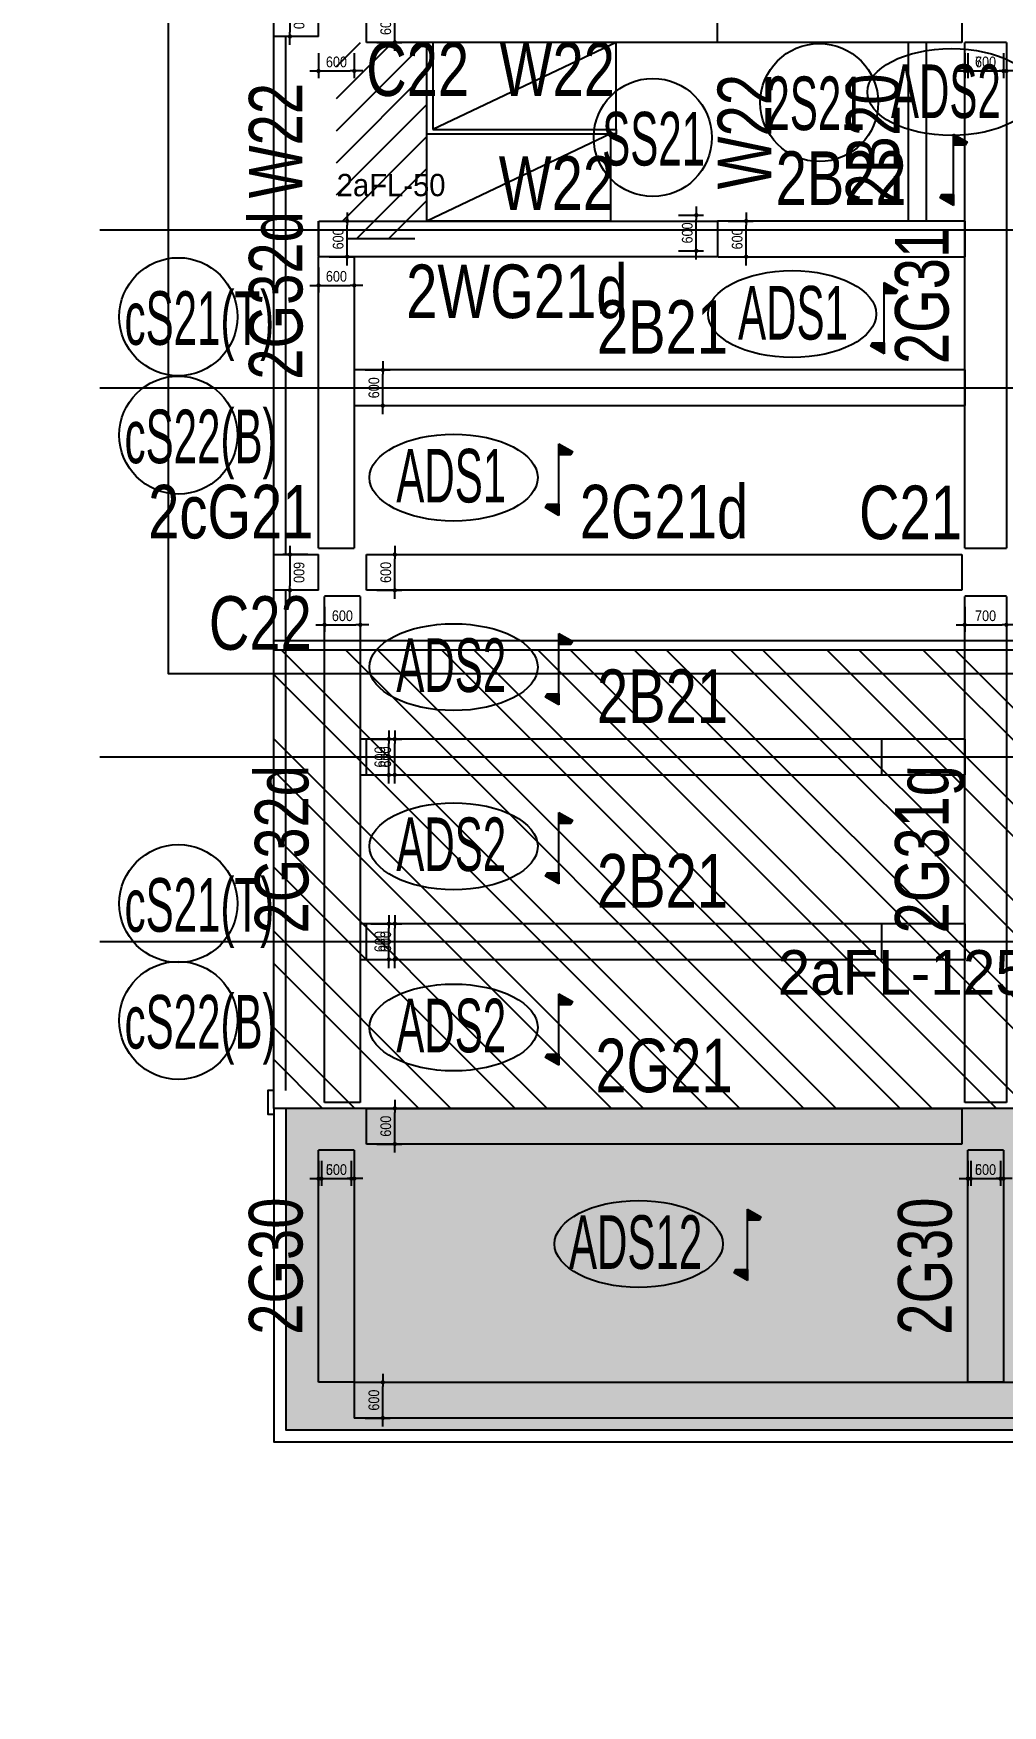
# Model space of a CAD drawing. Header units: millimetres. Extents: x -91198 to 200029, y -144 to 153500.
# Drawn here: x 140366 to 156639, y 24177 to 52255 of the extents above; entities that cross this region are included whole.
import ezdxf
from ezdxf.enums import TextEntityAlignment as Align

# ---------------------------------------------------------------- set-up
doc = ezdxf.new("R2010")
doc.units = ezdxf.units.MM
doc.linetypes.add('HID', pattern=[2.3, 1.5, -0.8])
doc.layers.get('Defpoints').update_dxf_attribs({"color": 159})
for name, color, linetype in [('^DECK', 130, 'Continuous'), ('A-CEN', 1, 'Continuous'), ('A-HAT', 251, 'Continuous'), ('A-OPEN', 1, 'Continuous'), ('BEAM-TEXT', 4, 'Continuous'), ('COLUMN-TEXT', 2, 'Continuous'), ('DECK-PL', 4, 'Continuous'), ('DECK-SLAB', 4, 'Continuous'), ('GIRDER-TEXT', 7, 'Continuous'), ('TXT-SLAB', 6, 'Continuous'), ('WALL-TEXT', 6, 'Continuous'), ('레벨', 40, 'Continuous'), ('보(beam)', 4, 'HID'), ('보(girder)', 7, 'HID'), ('슬래브라인', 7, 'Continuous')]:
    doc.layers.add(name, color=color, linetype=linetype)
doc.layers.add('NOPLOT', color=191, linetype='Continuous', plot=False)
doc.styles.add('Gdim', font='', dxfattribs={"width": 0.9})
doc.styles.add('Gtx', font='')
doc.styles.get('Gdim').set_extended_font_data('Dotum')
doc.styles.get('Gtx').set_extended_font_data('Dotum')
doc.dimstyles.new('Gdim200', dxfattribs={"dimscale": 200, "dimtxt": 3, "dimasz": 1.2, "dimexe": 2, "dimexo": 3, "dimgap": 1, "dimtad": 1, "dimdsep": 46, "dimlunit": 6, "dimtxsty": 'Gdim', "dimblk1": '_CIDOT', "dimblk2": '_CIDOT', "dimsah": 1, "dimcen": 2.5, "dimdle": 2, "dimclrd": 1, "dimclre": 1, "dimclrt": 3, "dimazin": 2, "dimtfac": 1, "dimtix": 1, "dimtmove": 2, "dimatfit": 3, "dimldrblk": '_CIDOT', "dimfxl": 2, "dimtolj": 1, "dimtzin": 0, "dimarcsym": 0})
doc.dimstyles.new('Gdim300', dxfattribs={"dimscale": 300, "dimtxt": 3, "dimasz": 6, "dimexe": 1.5, "dimexo": 2, "dimgap": 1, "dimtad": 1, "dimdec": 0, "dimzin": 0, "dimdsep": 46, "dimlunit": 6, "dimtxsty": 'Gtx', "dimblk": 'DOTSMALL', "dimblk1": 'DOTSMALL', "dimblk2": 'DOTSMALL', "dimcen": 1.5, "dimdle": 1.5, "dimclrd": 1, "dimclre": 1, "dimclrt": 256, "dimazin": 0, "dimtfac": 1, "dimtdec": 0, "dimtix": 1, "dimtmove": 2, "dimatfit": 3, "dimldrblk": 'DOTSMALL', "dimfxl": 1, "dimtolj": 1, "dimtzin": 0, "dimlwd": -1, "dimlwe": -1, "dimarcsym": 0})

# ---------------------------------------------------------------- blocks, each defined once
blk = doc.blocks.new('_CIDOT')
at = {"color": 0, "linetype": 'ByBlock'}
blk.add_line((2, 0), (-1, 0), dxfattribs=at)
at = {"color": 0, "linetype": 'ByBlock', "const_width": 0.5}
blk.add_lwpolyline([(-0.25, 0, 1), (0.25, 0, 1)], format="xyb", close=True, dxfattribs=at)
blk = doc.blocks.new('*D1536')
at = {"layer": 'Defpoints', "color": 155, "lineweight": -2, "transparency": 16777216}
for p, q in [((-1725, 750), (-1305, 750)), ((-1725, 700), (-1305, 700)), ((-1425, 122), (-1425, 678)), ((-1425, 172), (-1425, 628)), ((-1725, 100), (-1305, 100)), ((-1725, 50), (-1305, 50))]:
    blk.add_line(p, q, dxfattribs=at)
at = {"layer": 'Defpoints', "color": 0, "transparency": 16777216}
for p in [(-1905, 750), (-1905, 700), (-1425, 750), (-1425, 700), (-1905, 100), (-1905, 50)]:
    blk.add_point(p, dxfattribs=at)
at = {"layer": 'Defpoints', "color": 155, "lineweight": -2, "transparency": 16777216, "xscale": 71.99999999999994, "yscale": 71.99999999999994, "zscale": 71.99999999999994}
for p, rotation in [((-1425, 750), 90), ((-1425, 700), 90), ((-1425, 100), 270), ((-1425, 50), 270)]:
    blk.add_blockref('_CIDOT', p, dxfattribs=dict(at, rotation=rotation))
at = {"layer": 'Defpoints', "color": 3, "transparency": 16777216, "insert": (-1576, 400), "char_height": 180, "attachment_point": 5, "rotation": 90, "style": 'Gdim'}
for s in ['\\A1;{\\C155;600}', '\\A1;{\\C155;700}']:
    blk.add_mtext(s, dxfattribs=at)
blk = doc.blocks.new('*D1538')
at = {"layer": 'Defpoints', "color": 155, "lineweight": -2, "transparency": 16777216}
for p, q in [((-1725, 700), (-1305, 700)), ((-1425, 172), (-1425, 628)), ((1875, 700), (2295, 700)), ((2175, 172), (2175, 628)), ((-1725, 100), (-1305, 100)), ((1875, 100), (2295, 100))]:
    blk.add_line(p, q, dxfattribs=at)
at = {"layer": 'Defpoints', "color": 0, "transparency": 16777216}
for p in [(-1905, 700), (-1425, 700), (1695, 700), (2175, 700), (-1905, 100), (1695, 100)]:
    blk.add_point(p, dxfattribs=at)
at = {"layer": 'Defpoints', "color": 155, "lineweight": -2, "transparency": 16777216, "xscale": 71.99999999999994, "yscale": 71.99999999999994, "zscale": 71.99999999999994}
for p, rotation in [((-1425, 700), 90), ((2175, 700), 90), ((-1425, 100), 270), ((2175, 100), 270)]:
    blk.add_blockref('_CIDOT', p, dxfattribs=dict(at, rotation=rotation))
at = {"layer": 'Defpoints', "color": 3, "transparency": 16777216, "char_height": 180, "attachment_point": 5, "rotation": 90, "style": 'Gdim'}
for insert in [(-1576, 400), (2024, 400)]:
    blk.add_mtext('\\A1;{\\C155;600}', dxfattribs=dict(at, insert=insert))
blk = doc.blocks.new('*D1511')
at = {"layer": 'Defpoints', "color": 155, "lineweight": -2, "transparency": 16777216}
for p, q in [((-1725, 700), (-1305, 700)), ((-1425, 172), (-1425, 628)), ((-1725, 100), (-1305, 100))]:
    blk.add_line(p, q, dxfattribs=at)
at = {"layer": 'Defpoints', "color": 0, "transparency": 16777216}
for p in [(-1905, 700), (-1425, 700), (-1905, 100)]:
    blk.add_point(p, dxfattribs=at)
at = {"layer": 'Defpoints', "color": 155, "lineweight": -2, "transparency": 16777216, "xscale": 71.99999999999994, "yscale": 71.99999999999994, "zscale": 71.99999999999994}
for p, rotation in [((-1425, 700), 90), ((-1425, 100), 270)]:
    blk.add_blockref('_CIDOT', p, dxfattribs=dict(at, rotation=rotation))
at = {"layer": 'Defpoints', "color": 3, "transparency": 16777216, "insert": (-1576, 400), "char_height": 180, "attachment_point": 5, "rotation": 90, "style": 'Gdim'}
blk.add_mtext('\\A1;{\\C155;600}', dxfattribs=at)
blk = doc.blocks.new('*D1562')
at = {"layer": 'Defpoints', "color": 155, "lineweight": -2, "transparency": 16777216}
for p, q in [((-1725, 700), (-1305, 700)), ((-1425, 172), (-1425, 628)), ((-888, 600), (-468, 600)), ((-588, 72), (-588, 528)), ((-1725, 100), (-1305, 100)), ((-888, 0), (-468, 0))]:
    blk.add_line(p, q, dxfattribs=at)
at = {"layer": 'Defpoints', "color": 0, "transparency": 16777216}
for p in [(-1905, 700), (-1425, 700), (-1068, 600), (-588, 600), (-1905, 100), (-1068, 0)]:
    blk.add_point(p, dxfattribs=at)
at = {"layer": 'Defpoints', "color": 155, "lineweight": -2, "transparency": 16777216, "xscale": 71.99999999999994, "yscale": 71.99999999999994, "zscale": 71.99999999999994}
for p, rotation in [((-1425, 700), 90), ((-588, 600), 90), ((-1425, 100), 270), ((-588, 0), 270)]:
    blk.add_blockref('_CIDOT', p, dxfattribs=dict(at, rotation=rotation))
at = {"layer": 'Defpoints', "color": 3, "transparency": 16777216, "char_height": 180, "attachment_point": 5, "rotation": 90, "style": 'Gdim'}
for insert in [(-1576, 400), (-738, 300)]:
    blk.add_mtext('\\A1;{\\C155;600}', dxfattribs=dict(at, insert=insert))
blk = doc.blocks.new('*D1563')
at = {"layer": 'Defpoints', "color": 155, "lineweight": -2, "transparency": 16777216}
for p, q in [((-988, 600), (-568, 600)), ((-688, 72), (-688, 528)), ((-988, 0), (-568, 0))]:
    blk.add_line(p, q, dxfattribs=at)
at = {"layer": 'Defpoints', "color": 0, "transparency": 16777216}
for p in [(-1168, 600), (-688, 600), (-1168, 0)]:
    blk.add_point(p, dxfattribs=at)
at = {"layer": 'Defpoints', "color": 155, "lineweight": -2, "transparency": 16777216, "xscale": 71.99999999999994, "yscale": 71.99999999999994, "zscale": 71.99999999999994}
for p, rotation in [((-688, 600), 90), ((-688, 0), 270)]:
    blk.add_blockref('_CIDOT', p, dxfattribs=dict(at, rotation=rotation))
at = {"layer": 'Defpoints', "color": 3, "transparency": 16777216, "insert": (-838, 300), "char_height": 180, "attachment_point": 5, "rotation": 90, "style": 'Gdim'}
blk.add_mtext('\\A1;{\\C155;600}', dxfattribs=at)
blk = doc.blocks.new('*D1571')
at = {"layer": 'Defpoints', "color": 155, "lineweight": -2, "transparency": 16777216}
for p, q in [((-1725, 700), (-1305, 700)), ((-1425, 172), (-1425, 628)), ((-1725, 100), (-1305, 100))]:
    blk.add_line(p, q, dxfattribs=at)
at = {"layer": 'Defpoints', "color": 0, "transparency": 16777216}
for p in [(-1905, 700), (-1425, 700), (-1905, 100)]:
    blk.add_point(p, dxfattribs=at)
at = {"layer": 'Defpoints', "color": 155, "lineweight": -2, "transparency": 16777216, "xscale": 71.99999999999994, "yscale": 71.99999999999994, "zscale": 71.99999999999994}
for p, rotation in [((-1425, 700), 90), ((-1425, 100), 270)]:
    blk.add_blockref('_CIDOT', p, dxfattribs=dict(at, rotation=rotation))
at = {"layer": 'Defpoints', "color": 3, "transparency": 16777216, "insert": (-1576, 400), "char_height": 180, "attachment_point": 5, "rotation": 90, "style": 'Gdim'}
blk.add_mtext('\\A1;{\\C155;600}', dxfattribs=at)
blk = doc.blocks.new('*D1535')
at = {"layer": 'Defpoints', "color": 155, "lineweight": -2, "transparency": 16777216}
for p, q in [((-1725, 700), (-1305, 700)), ((-1425, 172), (-1425, 628)), ((-1725, 100), (-1305, 100))]:
    blk.add_line(p, q, dxfattribs=at)
at = {"layer": 'Defpoints', "color": 0, "transparency": 16777216}
for p in [(-1905, 700), (-1425, 700), (-1905, 100)]:
    blk.add_point(p, dxfattribs=at)
at = {"layer": 'Defpoints', "color": 155, "lineweight": -2, "transparency": 16777216, "xscale": 71.99999999999994, "yscale": 71.99999999999994, "zscale": 71.99999999999994}
for p, rotation in [((-1425, 700), 90), ((-1425, 100), 270)]:
    blk.add_blockref('_CIDOT', p, dxfattribs=dict(at, rotation=rotation))
at = {"layer": 'Defpoints', "color": 3, "transparency": 16777216, "insert": (-1576, 400), "char_height": 180, "attachment_point": 5, "rotation": 90, "style": 'Gdim'}
blk.add_mtext('\\A1;{\\C155;600}', dxfattribs=at)
blk = doc.blocks.new('*D1581')
at = {"layer": 'Defpoints', "color": 155, "lineweight": -2, "transparency": 16777216}
for p, q in [((-1725, 750), (-1305, 750)), ((-1425, 122), (-1425, 678)), ((-1725, 50), (-1305, 50))]:
    blk.add_line(p, q, dxfattribs=at)
at = {"layer": 'Defpoints', "color": 0, "transparency": 16777216}
for p in [(-1905, 750), (-1425, 750), (-1905, 50)]:
    blk.add_point(p, dxfattribs=at)
at = {"layer": 'Defpoints', "color": 155, "lineweight": -2, "transparency": 16777216, "xscale": 71.99999999999994, "yscale": 71.99999999999994, "zscale": 71.99999999999994}
for p, rotation in [((-1425, 750), 90), ((-1425, 50), 270)]:
    blk.add_blockref('_CIDOT', p, dxfattribs=dict(at, rotation=rotation))
at = {"layer": 'Defpoints', "color": 3, "transparency": 16777216, "insert": (-1576, 400), "char_height": 180, "attachment_point": 5, "rotation": 90, "style": 'Gdim'}
blk.add_mtext('\\A1;{\\C155;700}', dxfattribs=at)
blk = doc.blocks.new('*D1528')
at = {"layer": 'Defpoints', "color": 155, "lineweight": -2, "transparency": 16777216}
for p, q in [((-1725, 700), (-1305, 700)), ((-1725, 650), (-1305, 650)), ((-1425, 172), (-1425, 628)), ((-1425, 222), (-1425, 578)), ((-1725, 150), (-1305, 150)), ((-1725, 100), (-1305, 100))]:
    blk.add_line(p, q, dxfattribs=at)
at = {"layer": 'Defpoints', "color": 0, "transparency": 16777216}
for p in [(-1905, 700), (-1905, 650), (-1425, 700), (-1425, 650), (-1905, 150), (-1905, 100)]:
    blk.add_point(p, dxfattribs=at)
at = {"layer": 'Defpoints', "color": 155, "lineweight": -2, "transparency": 16777216, "xscale": 71.99999999999994, "yscale": 71.99999999999994, "zscale": 71.99999999999994}
for p, rotation in [((-1425, 700), 90), ((-1425, 650), 90), ((-1425, 150), 270), ((-1425, 100), 270)]:
    blk.add_blockref('_CIDOT', p, dxfattribs=dict(at, rotation=rotation))
at = {"layer": 'Defpoints', "color": 3, "transparency": 16777216, "insert": (-1576, 400), "char_height": 180, "attachment_point": 5, "rotation": 90, "style": 'Gdim'}
for s in ['\\A1;{\\C155;500}', '\\A1;{\\C155;600}']:
    blk.add_mtext(s, dxfattribs=at)
blk = doc.blocks.new('*D1585')
at = {"layer": 'Defpoints', "color": 155, "lineweight": -2, "transparency": 16777216}
for p, q in [((-1725, 700), (-1305, 700)), ((-1425, 172), (-1425, 628)), ((-1725, 100), (-1305, 100))]:
    blk.add_line(p, q, dxfattribs=at)
at = {"layer": 'Defpoints', "color": 0, "transparency": 16777216}
for p in [(-1905, 700), (-1425, 700), (-1905, 100)]:
    blk.add_point(p, dxfattribs=at)
at = {"layer": 'Defpoints', "color": 155, "lineweight": -2, "transparency": 16777216, "xscale": 71.99999999999994, "yscale": 71.99999999999994, "zscale": 71.99999999999994}
for p, rotation in [((-1425, 700), 90), ((-1425, 100), 270)]:
    blk.add_blockref('_CIDOT', p, dxfattribs=dict(at, rotation=rotation))
at = {"layer": 'Defpoints', "color": 3, "transparency": 16777216, "insert": (-1576, 400), "char_height": 180, "attachment_point": 5, "rotation": 90, "style": 'Gdim'}
blk.add_mtext('\\A1;{\\C155;600}', dxfattribs=at)
blk = doc.blocks.new('*D1399')
at = {"layer": 'Defpoints', "color": 155, "lineweight": -2, "transparency": 16777216}
for p, q in [((-988, 600), (-568, 600)), ((-888, 600), (-468, 600)), ((-688, 72), (-688, 528)), ((-588, 72), (-588, 528)), ((-988, 0), (-568, 0)), ((-888, 0), (-468, 0))]:
    blk.add_line(p, q, dxfattribs=at)
at = {"layer": 'Defpoints', "color": 0, "transparency": 16777216}
for p in [(-1168, 600), (-1068, 600), (-688, 600), (-588, 600), (-1168, 0), (-1068, 0)]:
    blk.add_point(p, dxfattribs=at)
at = {"layer": 'Defpoints', "color": 155, "lineweight": -2, "transparency": 16777216, "xscale": 71.99999999999994, "yscale": 71.99999999999994, "zscale": 71.99999999999994}
for p, rotation in [((-688, 600), 90), ((-588, 600), 90), ((-688, 0), 270), ((-588, 0), 270)]:
    blk.add_blockref('_CIDOT', p, dxfattribs=dict(at, rotation=rotation))
at = {"layer": 'Defpoints', "color": 3, "transparency": 16777216, "char_height": 180, "attachment_point": 5, "rotation": 90, "style": 'Gdim'}
for insert in [(-838, 300), (-738, 300)]:
    blk.add_mtext('\\A1;{\\C155;600}', dxfattribs=dict(at, insert=insert))
blk = doc.blocks.new('*D1595')
at = {"layer": 'Defpoints', "color": 155, "lineweight": -2, "transparency": 16777216}
for p, q in [((-988, 600), (-568, 600)), ((-688, 72), (-688, 528)), ((-988, 0), (-568, 0))]:
    blk.add_line(p, q, dxfattribs=at)
at = {"layer": 'Defpoints', "color": 0, "transparency": 16777216}
for p in [(-1168, 600), (-688, 600), (-1168, 0)]:
    blk.add_point(p, dxfattribs=at)
at = {"layer": 'Defpoints', "color": 155, "lineweight": -2, "transparency": 16777216, "xscale": 71.99999999999994, "yscale": 71.99999999999994, "zscale": 71.99999999999994}
for p, rotation in [((-688, 600), 90), ((-688, 0), 270)]:
    blk.add_blockref('_CIDOT', p, dxfattribs=dict(at, rotation=rotation))
at = {"layer": 'Defpoints', "color": 3, "transparency": 16777216, "insert": (-838, 300), "char_height": 180, "attachment_point": 5, "rotation": 90, "style": 'Gdim'}
blk.add_mtext('\\A1;{\\C155;600}', dxfattribs=at)
blk = doc.blocks.new('*D1603')
at = {"layer": 'Defpoints', "color": 155, "lineweight": -2, "transparency": 16777216}
for p, q in [((-2325, 700), (-1905, 700)), ((-2025, 172), (-2025, 628)), ((-2325, 100), (-1905, 100))]:
    blk.add_line(p, q, dxfattribs=at)
at = {"layer": 'Defpoints', "color": 0, "transparency": 16777216}
for p in [(-2505, 700), (-2025, 700), (-2505, 100)]:
    blk.add_point(p, dxfattribs=at)
at = {"layer": 'Defpoints', "color": 155, "lineweight": -2, "transparency": 16777216, "xscale": 71.99999999999994, "yscale": 71.99999999999994, "zscale": 71.99999999999994}
for p, rotation in [((-2025, 700), 90), ((-2025, 100), 270)]:
    blk.add_blockref('_CIDOT', p, dxfattribs=dict(at, rotation=rotation))
at = {"layer": 'Defpoints', "color": 3, "transparency": 16777216, "insert": (-2176, 400), "char_height": 180, "attachment_point": 5, "rotation": 90, "style": 'Gdim'}
blk.add_mtext('\\A1;{\\C155;600}', dxfattribs=at)
blk = doc.blocks.new('A$C58C40D4B')
at = {"layer": 'DECK-PL'}
for points in [[(-600, 2), (-471, -223), (-415, -192), (-415, 2)], [(600, 2), (471, 228), (415, 196), (415, 2)]]:
    blk.add_hatch(color=256, dxfattribs=at).paths.add_polyline_path(points)
blk.add_line((-600, 2), (600, 2), dxfattribs=at)
for points in [[(-600, 2), (-471, -223), (-415, -192), (-415, 2), (-415, 2), (-471, 2), (-600, 2)], [(600, 2), (471, 228), (415, 196), (415, 2), (415, 2), (471, 2), (600, 2)]]:
    blk.add_lwpolyline(points, dxfattribs=at)
blk = doc.blocks.new('*D1614')
at = {"layer": 'Defpoints', "color": 155, "lineweight": -2, "transparency": 16777216}
for p, q in [((171734, 107105), (172154, 107105)), ((172034, 107177), (172034, 107249)), ((172034, 106705), (172034, 107105)), ((171734, 106705), (172154, 106705)), ((172034, 106633), (172034, 106561)), ((-1725, 750), (-1305, 750)), ((-1425, 122), (-1425, 678)), ((-1725, 50), (-1305, 50))]:
    blk.add_line(p, q, dxfattribs=at)
at = {"layer": 'Defpoints', "color": 0, "transparency": 16777216}
for p in [(171554, 107105), (172034, 107105), (171554, 106705), (-1905, 750), (-1425, 750), (-1905, 50)]:
    blk.add_point(p, dxfattribs=at)
at = {"layer": 'Defpoints', "color": 155, "lineweight": -2, "transparency": 16777216, "xscale": 71.99999999999994, "yscale": 71.99999999999994, "zscale": 71.99999999999994}
for p, rotation in [((172034, 107105), 270), ((172034, 106705), 90), ((-1425, 750), 90), ((-1425, 50), 270)]:
    blk.add_blockref('_CIDOT', p, dxfattribs=dict(at, rotation=rotation))
at = {"layer": 'Defpoints', "color": 3, "transparency": 16777216, "char_height": 180, "attachment_point": 5, "rotation": 90, "style": 'Gdim'}
for s, insert in [('\\A1;{\\C155;400}', (171883, 106905)), ('\\A1;{\\C155;700}', (-1576, 400))]:
    blk.add_mtext(s, dxfattribs=dict(at, insert=insert))
blk = doc.blocks.new('*D1616')
at = {"layer": 'Defpoints', "color": 155, "lineweight": -2, "transparency": 16777216}
for p, q in [((171834, 104105), (172254, 104105)), ((172134, 103577), (172134, 104033)), ((171834, 103505), (172254, 103505)), ((-1725, 700), (-1305, 700)), ((-1425, 172), (-1425, 628)), ((-1725, 100), (-1305, 100))]:
    blk.add_line(p, q, dxfattribs=at)
at = {"layer": 'Defpoints', "color": 0, "transparency": 16777216}
for p in [(171654, 104105), (172134, 104105), (171654, 103505), (-1905, 700), (-1425, 700), (-1905, 100)]:
    blk.add_point(p, dxfattribs=at)
at = {"layer": 'Defpoints', "color": 155, "lineweight": -2, "transparency": 16777216, "xscale": 71.99999999999994, "yscale": 71.99999999999994, "zscale": 71.99999999999994}
for p, rotation in [((172134, 104105), 90), ((172134, 103505), 270), ((-1425, 700), 90), ((-1425, 100), 270)]:
    blk.add_blockref('_CIDOT', p, dxfattribs=dict(at, rotation=rotation))
at = {"layer": 'Defpoints', "color": 3, "transparency": 16777216, "char_height": 180, "attachment_point": 5, "rotation": 90, "style": 'Gdim'}
for insert in [(171983, 103805), (-1576, 400)]:
    blk.add_mtext('\\A1;{\\C155;600}', dxfattribs=dict(at, insert=insert))
blk = doc.blocks.new('_DotSmall')
at = {"color": 0, "linetype": 'ByBlock', "const_width": 0.5}
blk.add_lwpolyline([(-0.0625, 0, 1), (0.0625, 0, 1)], format="xyb", close=True, dxfattribs=at)
blk = doc.blocks.new('*D1624')
at = {"layer": 'Defpoints', "color": 155, "lineweight": -2, "transparency": 16777216}
for p, q in [((-388, 572), (-388, 644)), ((-688, 500), (-268, 500)), ((-388, 100), (-388, 500)), ((-688, 100), (-268, 100)), ((-388, 28), (-388, -44))]:
    blk.add_line(p, q, dxfattribs=at)
at = {"layer": 'Defpoints', "color": 0, "linetype": 'ByBlock', "transparency": 16777216}
for p in [(198975, 66455, 0), (198975, 66255), (199804, 66255)]:
    blk.add_point(p, dxfattribs=at)
at = {"layer": 'Defpoints', "color": 0, "transparency": 16777216}
for p in [(-868, 500), (-388, 500), (-868, 100)]:
    blk.add_point(p, dxfattribs=at)
at = {"layer": 'NOPLOT', "color": 1, "linetype": 'ByBlock', "transparency": 16777216}
for p, q in [((199804, 66455), (199804, 67175)), ((199215, 66455), (199984, 66455)), ((199804, 66455), (199804, 66255)), ((199215, 66255), (199984, 66255)), ((199804, 66255), (199804, 65535))]:
    blk.add_line(p, q, dxfattribs=at)
at = {"layer": 'Defpoints', "color": 155, "lineweight": -2, "transparency": 16777216, "xscale": 71.99999999999994, "yscale": 71.99999999999994, "zscale": 71.99999999999994}
for p, rotation in [((-388, 500), 270), ((-388, 100), 90)]:
    blk.add_blockref('_CIDOT', p, dxfattribs=dict(at, rotation=rotation))
at = {"layer": 'NOPLOT', "color": 1, "linetype": 'ByBlock', "transparency": 16777216, "xscale": 720, "yscale": 720, "zscale": 720}
for p, rotation in [((199804, 66455), 270), ((199804, 66255), 90)]:
    blk.add_blockref('_DotSmall', p, dxfattribs=dict(at, rotation=rotation))
at = {"layer": 'Defpoints', "color": 3, "transparency": 16777216, "insert": (-538, 300), "char_height": 180, "attachment_point": 5, "rotation": 90, "style": 'Gdim'}
blk.add_mtext('\\A1;{\\C155;400}', dxfattribs=at)
at = {"layer": 'NOPLOT', "linetype": 'ByBlock', "lineweight": -2, "transparency": 16777216, "insert": (199504, 66355), "char_height": 360, "attachment_point": 5, "rotation": 90, "style": 'Gtx'}
blk.add_mtext('\\A1;200', dxfattribs=at)
blk = doc.blocks.new('*U1284')
at = {"layer": 'Defpoints'}
for p, q in [((-1905.451, 750), (-1905.451, 50)), ((6594.549, 750), (6594.549, 50))]:
    blk.add_line(p, q, dxfattribs=at)
at = {"layer": '보(girder)'}
for p, q in [((-1905.451, 750), (6594.549, 750)), ((6594.549, 50), (-1905.451, 50))]:
    blk.add_line(p, q, dxfattribs=at)
at = {"layer": 'Defpoints'}
dim = blk.add_linear_dim(base=(-1425.451, 750), p1=(-1905.451, 50), p2=(-1905.451, 750), angle=90, text='{\\C155;<>}', dimstyle='Gdim200', override={"dimscale": 60, "dimzin": 8, "dimclrd": 155, "dimclre": 155}, dxfattribs=at)
dim.commit()
dim.dimension.update_dxf_attribs({"geometry": '*D1536', "text_midpoint": (-1575.573, 400)})
blk = doc.blocks.new('*U1286')
at = {"layer": 'Defpoints'}
for p, q in [((1694.55, 700), (1694.55, 100)), ((6594.549, 700), (6594.549, 100))]:
    blk.add_line(p, q, dxfattribs=at)
at = {"layer": '보(girder)'}
for p, q in [((1694.55, 700), (6594.549, 700)), ((6594.549, 100), (1694.55, 100))]:
    blk.add_line(p, q, dxfattribs=at)
at = {"layer": 'Defpoints'}
dim = blk.add_linear_dim(base=(2174.55, 700), p1=(1694.55, 100), p2=(1694.55, 700), angle=90, text='{\\C155;<>}', dimstyle='Gdim200', override={"dimscale": 60, "dimzin": 8, "dimclrd": 155, "dimclre": 155}, dxfattribs=at)
dim.commit()
dim.dimension.update_dxf_attribs({"geometry": '*D1538', "text_midpoint": (2024.428, 400)})
blk = doc.blocks.new('*U1232')
at = {"layer": 'Defpoints'}
for p, q in [((-1905.451, 700), (-1905.451, 100)), ((8094.549, 700), (8094.549, 100))]:
    blk.add_line(p, q, dxfattribs=at)
at = {"layer": '보(girder)'}
for p, q in [((-1905.451, 700), (8094.549, 700)), ((8094.549, 100), (-1905.451, 100))]:
    blk.add_line(p, q, dxfattribs=at)
at = {"layer": 'Defpoints'}
dim = blk.add_linear_dim(base=(-1425.451, 700), p1=(-1905.451, 100), p2=(-1905.451, 700), angle=90, text='{\\C155;<>}', dimstyle='Gdim200', override={"dimscale": 60, "dimzin": 8, "dimclrd": 155, "dimclre": 155}, dxfattribs=at)
dim.commit()
dim.dimension.update_dxf_attribs({"geometry": '*D1511', "text_midpoint": (-1575.573, 400)})
blk = doc.blocks.new('*U1334')
at = {"layer": 'Defpoints'}
for p, q in [((-1067.879, 600), (-1067.879, 0)), ((3082.121, 600), (3082.121, 0))]:
    blk.add_line(p, q, dxfattribs=at)
at = {"layer": '보(beam)'}
for p, q in [((3082.121, 600), (-1067.879, 600)), ((-1067.879, 0), (3082.121, 0))]:
    blk.add_line(p, q, dxfattribs=at)
at = {"layer": 'Defpoints'}
dim = blk.add_linear_dim(base=(-587.879, 600), p1=(-1067.879, 0), p2=(-1067.879, 600), angle=90, text='{\\C155;<>}', dimstyle='Gdim200', override={"dimscale": 60, "dimzin": 8, "dimclrd": 155, "dimclre": 155}, dxfattribs=at)
dim.commit()
dim.dimension.update_dxf_attribs({"geometry": '*D1562', "text_midpoint": (-738.001, 300)})
blk = doc.blocks.new('*U1336')
at = {"layer": 'Defpoints'}
for p, q in [((-1167.879, 600), (-1167.879, 0)), ((9082.121, 600), (9082.121, 0))]:
    blk.add_line(p, q, dxfattribs=at)
at = {"layer": '보(beam)'}
for p, q in [((9082.121, 600), (-1167.879, 600)), ((-1167.879, 0), (9082.121, 0))]:
    blk.add_line(p, q, dxfattribs=at)
at = {"layer": 'Defpoints'}
dim = blk.add_linear_dim(base=(-687.879, 600), p1=(-1167.879, 0), p2=(-1167.879, 600), angle=90, text='{\\C155;<>}', dimstyle='Gdim200', override={"dimscale": 60, "dimzin": 8, "dimclrd": 155, "dimclre": 155}, dxfattribs=at)
dim.commit()
dim.dimension.update_dxf_attribs({"geometry": '*D1563', "text_midpoint": (-838.001, 300)})
blk = doc.blocks.new('*U1352')
at = {"layer": 'Defpoints'}
for p, q in [((-1905.451, 700), (-1905.451, 100)), ((-1155.451, 700), (-1155.451, 100))]:
    blk.add_line(p, q, dxfattribs=at)
at = {"layer": '보(girder)'}
for p, q in [((-1905.451, 700), (-1155.451, 700)), ((-1155.451, 100), (-1905.451, 100))]:
    blk.add_line(p, q, dxfattribs=at)
at = {"layer": 'Defpoints'}
dim = blk.add_linear_dim(base=(-1425.451, 700), p1=(-1905.451, 100), p2=(-1905.451, 700), angle=90, text='{\\C155;<>}', dimstyle='Gdim200', override={"dimscale": 60, "dimzin": 8, "dimclrd": 155, "dimclre": 155}, dxfattribs=at)
dim.commit()
dim.dimension.update_dxf_attribs({"geometry": '*D1571', "text_midpoint": (-1575.573, 400)})
blk = doc.blocks.new('*U1282')
at = {"layer": 'Defpoints'}
for p, q in [((-1905.451, 700), (-1905.451, 100)), ((6594.549, 700), (6594.549, 100))]:
    blk.add_line(p, q, dxfattribs=at)
at = {"layer": '보(girder)'}
for p, q in [((-1905.451, 700), (6594.549, 700)), ((6594.549, 100), (-1905.451, 100))]:
    blk.add_line(p, q, dxfattribs=at)
at = {"layer": 'Defpoints'}
dim = blk.add_linear_dim(base=(-1425.451, 700), p1=(-1905.451, 100), p2=(-1905.451, 700), angle=90, text='{\\C155;<>}', dimstyle='Gdim200', override={"dimscale": 60, "dimzin": 8, "dimclrd": 155, "dimclre": 155}, dxfattribs=at)
dim.commit()
dim.dimension.update_dxf_attribs({"geometry": '*D1535', "text_midpoint": (-1575.573, 400)})
blk = doc.blocks.new('*U1370')
at = {"layer": 'Defpoints'}
for p, q in [((-1905.451, 750), (-1905.451, 50)), ((6594.549, 750), (6594.549, 50))]:
    blk.add_line(p, q, dxfattribs=at)
at = {"layer": '보(girder)'}
for p, q in [((-1905.451, 750), (6594.549, 750)), ((6594.549, 50), (-1905.451, 50))]:
    blk.add_line(p, q, dxfattribs=at)
at = {"layer": 'Defpoints'}
dim = blk.add_linear_dim(base=(-1425.451, 750), p1=(-1905.451, 50), p2=(-1905.451, 750), angle=90, text='{\\C155;<>}', dimstyle='Gdim200', override={"dimscale": 60, "dimzin": 8, "dimclrd": 155, "dimclre": 155}, dxfattribs=at)
dim.commit()
dim.dimension.update_dxf_attribs({"geometry": '*D1581', "text_midpoint": (-1575.573, 400)})
blk = doc.blocks.new('*U1266')
at = {"layer": 'Defpoints'}
for p, q in [((-1905.451, 700), (-1905.451, 100)), ((1994.549, 700), (1994.549, 100))]:
    blk.add_line(p, q, dxfattribs=at)
at = {"layer": '보(girder)'}
for p, q in [((-1905.451, 700), (1994.549, 700)), ((1994.549, 100), (-1905.451, 100))]:
    blk.add_line(p, q, dxfattribs=at)
at = {"layer": 'Defpoints'}
dim = blk.add_linear_dim(base=(-1425.451, 700), p1=(-1905.451, 100), p2=(-1905.451, 700), angle=90, text='{\\C155;<>}', dimstyle='Gdim200', override={"dimscale": 60, "dimzin": 8, "dimclrd": 155, "dimclre": 155}, dxfattribs=at)
dim.commit()
dim.dimension.update_dxf_attribs({"geometry": '*D1528', "text_midpoint": (-1575.573, 400)})
blk = doc.blocks.new('*U1380')
at = {"layer": 'Defpoints'}
for p, q in [((-1905.451, 700), (-1905.451, 100)), ((31494.549, 700), (31494.549, 100))]:
    blk.add_line(p, q, dxfattribs=at)
at = {"layer": '보(girder)'}
for p, q in [((-1905.451, 700), (31494.549, 700)), ((31494.549, 100), (-1905.451, 100))]:
    blk.add_line(p, q, dxfattribs=at)
at = {"layer": 'Defpoints'}
dim = blk.add_linear_dim(base=(-1425.451, 700), p1=(-1905.451, 100), p2=(-1905.451, 700), angle=90, text='{\\C155;<>}', dimstyle='Gdim200', override={"dimscale": 60, "dimzin": 8, "dimclrd": 155, "dimclre": 155}, dxfattribs=at)
dim.commit()
dim.dimension.update_dxf_attribs({"geometry": '*D1585', "text_midpoint": (-1575.573, 400)})
blk = doc.blocks.new('*U1400')
at = {"layer": 'Defpoints'}
for p, q in [((-1167.879, 600), (-1167.879, 0)), ((-1067.879, 600), (-1067.879, 0)), ((7582.121, 600), (7582.121, 0)), ((8982.121, 600), (8982.121, 0))]:
    blk.add_line(p, q, dxfattribs=at)
at = {"layer": '보(beam)'}
for p, q in [((8982.121, 600), (-1167.879, 600)), ((7582.121, 600), (-1067.879, 600)), ((-1167.879, 0), (8982.121, 0)), ((-1067.879, 0), (7582.121, 0))]:
    blk.add_line(p, q, dxfattribs=at)
at = {"layer": 'Defpoints'}
for base, p1, p2, picture, middle in [((-587.879, 600), (-1067.879, 0), (-1067.879, 600), '*D1399', (-738.001, 300)), ((-687.879, 600), (-1167.879, 0), (-1167.879, 600), '*D1595', (-838.001, 300))]:
    dim = blk.add_linear_dim(base=base, p1=p1, p2=p2, angle=90, text='{\\C155;<>}', dimstyle='Gdim200', override={"dimscale": 60, "dimzin": 8, "dimclrd": 155, "dimclre": 155}, dxfattribs=at)
    dim.commit()
    dim.dimension.update_dxf_attribs({"geometry": picture, "text_midpoint": middle})
blk = doc.blocks.new('*U1413')
at = {"layer": 'Defpoints'}
for p, q in [((-2505.451, 700), (-2505.451, 100)), ((4194.549, 700), (4194.549, 100))]:
    blk.add_line(p, q, dxfattribs=at)
at = {"layer": '보(girder)'}
for p, q in [((-2505.451, 700), (4194.549, 700)), ((4194.549, 100), (-2505.451, 100))]:
    blk.add_line(p, q, dxfattribs=at)
at = {"layer": 'Defpoints'}
dim = blk.add_linear_dim(base=(-2025.451, 700), p1=(-2505.451, 100), p2=(-2505.451, 700), angle=90, text='{\\C155;<>}', dimstyle='Gdim200', override={"dimscale": 60, "dimzin": 8, "dimclrd": 155, "dimclre": 155}, dxfattribs=at)
dim.commit()
dim.dimension.update_dxf_attribs({"geometry": '*D1603', "text_midpoint": (-2175.573, 400)})

msp = doc.modelspace()

# ---------------------------------------------------------------- hatches: boundary and pattern name
at = {"layer": 'A-HAT'}
h = msp.add_hatch(dxfattribs=at)
h.set_pattern_fill('ANSI32', color=256, scale=120, angle=90)
edge = h.paths.add_edge_path()
edge.add_line((177053.571, 90180.017), (172918.547, 90180.017))
edge.add_arc((519056.689, 74279.733), 346503.15, 177.36989642, 185.36111736)
edge.add_line((174069.283, 41905.018), (144403.571, 41905.018))
edge.add_line((144403.571, 41905.018), (144403.571, 34205.018))
edge.add_line((144403.571, 34205.018), (177053.571, 34205.017))
edge.add_line((177053.571, 34205.017), (177053.571, 90180.017))
h = msp.add_hatch(dxfattribs=at)
h.set_pattern_fill('HEX', color=256, scale=120, angle=90)
h.paths.add_polyline_path([(144603.571, 34205.018), (144603.571, 28805.016), (181253.571, 28805.016), (181253.571, 90180.017), (177053.571, 90180.017), (177053.571, 34205.018)])
at = {"layer": 'A-HAT', "transparency": 33554687}
h = msp.add_hatch(dxfattribs=at)
h.set_pattern_fill('ANSI31', color=256, scale=120)
h.paths.add_polyline_path([(145453.571, 49105.018), (145453.571, 52105.018), (146973.571, 52105.018), (146973.571, 49105.018), (146768.573, 49105.016), (146768.572, 48805.018), (145638.571, 48805.018), (145638.571, 49105.018)])

# ---------------------------------------------------------------- linework, layer by layer
at = {"layer": '^DECK', "color": 0}
for centre in [(153561.348, 51094.066), (150765.921, 50508.117), (142798.863, 47498.462), (142798.863, 45510.789), (142798.863, 37642.783), (142798.863, 35681.286)]:
    msp.add_circle(centre, 990.918, dxfattribs=at)
for centre in [(155781.255, 51270.673), (153105.382, 47542.96), (147422.004, 44795.938), (147422.004, 41613.886), (147422.004, 38605.716), (147422.004, 35562.769), (150528.671, 31927.769)]:
    msp.add_ellipse(centre, major_axis=(1412.381, 0), ratio=0.51617646, dxfattribs=at)
at = {"layer": 'A-CEN'}
for p, q in [((141478.483, 48955.018), (168321.259, 48955.018)), ((141478.483, 46305.018), (168321.259, 46305.018)), ((141478.483, 40105.018), (168558.101, 40105.018)), ((141478.483, 37005.018), (168558.101, 37005.018))]:
    msp.add_line(p, q, dxfattribs=at)
at = {"layer": 'A-OPEN', "linetype": 'Continuous'}
for p, q in [((150153.571, 52105.018), (147073.571, 50640.017)), ((150053.571, 50570.017), (146973.571, 49105.018))]:
    msp.add_line(p, q, dxfattribs=at)
at = {"layer": 'NOPLOT', "elevation": 0}
msp.add_lwpolyline([(160329.08, 53925.018), (142629.078, 53925.018), (142629.078, 41505.018), (160329.08, 41505.018)], close=True, dxfattribs=at)
at = {"layer": '보(beam)'}
for p, q in [((155053.571, 52105.018), (155053.571, 49105.016)), ((155353.571, 52105.018), (155353.571, 49105.016))]:
    msp.add_line(p, q, dxfattribs=at)
at = {"layer": '보(girder)'}
for p, q in [((151853.571, 52105.018), (151853.571, 52705.018)), ((145153.571, 48505.016), (145153.571, 49105.016)), ((151853.571, 49105.016), (151853.571, 48505.016))]:
    msp.add_line(p, q, dxfattribs=at)
at = {"layer": '슬래브라인'}
for p, q in [((144403.571, 41905.018), (144403.571, 52605.018)), ((146973.571, 50570.017), (146973.571, 52105.018)), ((146768.573, 48805.016), (145638.571, 48805.016)), ((174666.33, 42055.018, 0), (144403.571, 42055.018, 0))]:
    msp.add_line(p, q, dxfattribs=at)
at = {"layer": '슬래브라인', "color": 6, "linetype": 'HID'}
for p, q in [((144603.571, 43505.018, 0), (144603.571, 52205.018)), ((144603.571, 34505.016, 0), (144603.571, 42905.018, 0))]:
    msp.add_line(p, q, dxfattribs=at)
at = {"layer": '슬래브라인'}
for points in [[(177053.571, 90180.017), (177053.571, 34205.018), (144403.571, 34205.018), (144403.571, 28605.016), (181453.571, 28605.016), (181453.571, 90380.017), (177053.571, 90380.017)], [(144603.571, 34205.018), (144603.571, 28805.016), (181253.571, 28805.016), (181253.571, 90180.017), (172918.547, 90180.017)], [(150153.571, 50640.017), (150153.571, 50570.017), (150053.571, 50570.017)], [(144403.571, 34205.018), (144403.571, 41905.018), (174069.283, 41905.018)], [(144403.571, 34505.016), (144303.571, 34505.016), (144303.571, 34105.018), (144403.571, 34105.018)]]:
    msp.add_lwpolyline(points, dxfattribs=at)
for points in [[(147073.571, 50640.017), (150153.571, 50640.017), (150153.571, 52105.018), (147073.571, 52105.018)], [(146973.571, 50570.017), (150053.571, 50570.017), (150053.571, 49105.018), (146973.571, 49105.018)]]:
    msp.add_lwpolyline(points, close=True, dxfattribs=at)

# ---------------------------------------------------------------- block references
at = {"layer": 'DECK-PL', "xscale": -1, "rotation": 270}
for p in [(155814.081, 49964.117), (154648.882, 47475.342), (149188.096, 44762.772), (149188.096, 41580.719), (149188.096, 38572.549), (149188.096, 35529.603), (152353.265, 31912.843)]:
    msp.add_blockref('A$C58C40D4B', p, dxfattribs=at)
at = {"layer": '보(beam)'}
for name, p in [('*U1334', (152921.45, 48505.016)), ('*U1336', (146921.45, 46005.018)), ('*U1400', (147021.45, 39805.018)), ('*U1400', (147021.45, 36705.018))]:
    msp.add_blockref(name, p, dxfattribs=at)
at = {"layer": '보(girder)'}
for name, p, rotation in [('*U1352', (143248.12, 52905.018), 180), ('*U1286', (145053.571, 50199.567), 270), ('*U1284', (155953.571, 50199.567), 270), ('*U1352', (143248.12, 43605.018), 180), ('*U1282', (145153.571, 40899.567), 270), ('*U1370', (155953.571, 40899.567), 270), ('*U1266', (145053.571, 31599.567), 270), ('*U1266', (155953.571, 31599.567), 270)]:
    msp.add_blockref(name, p, dxfattribs=dict(at, rotation=rotation))
for name, p in [('*U1232', (147859.022, 52005.018)), ('*U1413', (147659.022, 48405.016)), ('*U1232', (147859.022, 42805.018)), ('*U1232', (147859.022, 33505.018)), ('*U1380', (147659.022, 28905.018))]:
    msp.add_blockref(name, p, dxfattribs=at)

# ---------------------------------------------------------------- texts
at = {"layer": 'BEAM-TEXT', "color": 1, "style": 'Gtx', "width": 0.8}
msp.add_text('2B20', height=900, rotation=90, dxfattribs=at).set_placement((155180.559, 50481.795), align=Align.BOTTOM_CENTER)
at = {"layer": 'BEAM-TEXT', "style": 'Gtx', "width": 0.8}
for s, p in [('2B22', (153928.571, 49105.016)), ('2B21', (150928.571, 46605.018)), ('2B21', (150928.571, 40405.018)), ('2B21', (150928.571, 37305.018))]:
    msp.add_text(s, height=900, dxfattribs=at).set_placement(p, align=Align.BOTTOM_CENTER)
at = {"layer": 'COLUMN-TEXT', "color": 3, "style": 'Gtx', "width": 0.8}
for s, p in [('C22', (145953.571, 52105.018)), ('C21', (154229.041, 44662.774)), ('C22', (143311.556, 42805.018))]:
    msp.add_text(s, height=900, dxfattribs=at).set_placement(p, align=Align.TOP_LEFT)
at = {"layer": 'DECK-SLAB', "style": 'Gtx', "width": 0.6}
for s, p in [('ADS2', (154764.5, 50833.928)), ('ADS1', (152197.837, 47114.362, 0)), ('ADS1', (146458.795, 44379.185, 0)), ('ADS2', (146458.795, 41197.132, 0)), ('ADS2', (146458.795, 38188.963, 0)), ('ADS2', (146458.795, 35146.016, 0)), ('ADS12', (149358.111, 31509.197, 0))]:
    msp.add_text(s, height=900, dxfattribs=at).set_placement(p)
at = {"layer": 'GIRDER-TEXT', "style": 'Gtx', "width": 0.8}
for s, p in [('2G32d', (145153.571, 47855.018)), ('2G31', (156003.571, 47855.018)), ('2G32d', (145253.571, 38555.018)), ('2G31g', (156003.571, 38555.018)), ('2G30', (145153.571, 31555.018)), ('2G30', (156053.571, 31555.018))]:
    msp.add_text(s, height=900, rotation=90, dxfattribs=at).set_placement(p, align=Align.BOTTOM_CENTER)
msp.add_text('2WG21d', height=900, dxfattribs=at).set_placement((148483.251, 48374.56), align=Align.TOP_CENTER)
for s, p in [('2cG21', (143680.057, 43505.018)), ('2G21d', (150953.571, 43505.018)), ('2G21', (150953.571, 34205.018))]:
    msp.add_text(s, height=900, dxfattribs=at).set_placement(p, align=Align.BOTTOM_CENTER)
at = {"layer": 'TXT-SLAB', "style": 'Gtx', "width": 0.6}
for s, p in [('2S21', (152673.652, 50631.565)), ('SS21', (149916.052, 50037.466)), ('cS21(T)', (141896.209, 47025.92)), ('cS22(B)', (141896.209, 45038.247)), ('cS21(T)', (141896.209, 37170.241)), ('cS22(B)', (141896.209, 35208.744))]:
    msp.add_text(s, height=900, dxfattribs=at).set_placement(p)
at = {"layer": 'WALL-TEXT', "style": 'Gtx', "width": 0.8}
msp.add_text('W22', height=900, dxfattribs=at).set_placement((149161.072, 52105.018, 0), align=Align.TOP_CENTER)
msp.add_text('W22', height=900, rotation=90, dxfattribs=at).set_placement((151853.571, 50605.018, 0), align=Align.TOP_CENTER)
msp.add_text('W22', height=900, rotation=90, dxfattribs=at).set_placement((145153.571, 50455.018, 0), align=Align.BOTTOM_CENTER)
msp.add_text('W22', height=900, dxfattribs=at).set_placement((149147.37, 49022.818, 0), align=Align.BOTTOM_CENTER)
at = {"layer": '레벨', "style": 'Gtx'}
for s, height, p in [('2aFL-50', 375, (146371.493, 49709.137)), ('2aFL-1250', 750, (155235.767, 36487.064))]:
    msp.add_text(s, height=height, dxfattribs=at).set_placement(p, align=Align.MIDDLE_CENTER)

# ---------------------------------------------------------------- dimensions: what is measured, and where the dimension line sits
at = {"layer": 'Defpoints'}
for base, p1, p2, picture, middle in [((172033.571, 107105.018), (171553.571, 106705.018), (171553.571, 107105.018), '*D1614', (171883.449, 106905.018)), ((172133.571, 104105.018), (171653.571, 103505.018), (171653.571, 104105.018), '*D1616', (171983.449, 103805.018))]:
    dim = msp.add_linear_dim(base=base, p1=p1, p2=p2, angle=90, text='{\\C155;<>}', dimstyle='Gdim200', override={"dimscale": 60, "dimzin": 8, "dimclrd": 155, "dimclre": 155}, dxfattribs=at)
    dim.commit()
    dim.dimension.update_dxf_attribs({"geometry": picture, "text_midpoint": middle})
at = {"layer": 'NOPLOT', "linetype": 'ByBlock', "lineweight": -2}
dim = msp.add_linear_dim(base=(199804.088, 66255.257), p1=(198974.564, 66455.257, 0), p2=(198974.564, 66255.257), angle=90, dimstyle='Gdim300', override={"dimscale": 120}, dxfattribs=at)
dim.commit()
dim.dimension.update_dxf_attribs({"geometry": '*D1624', "text_midpoint": (199503.843, 66355.257)})

doc.saveas('drawing.dxf')
